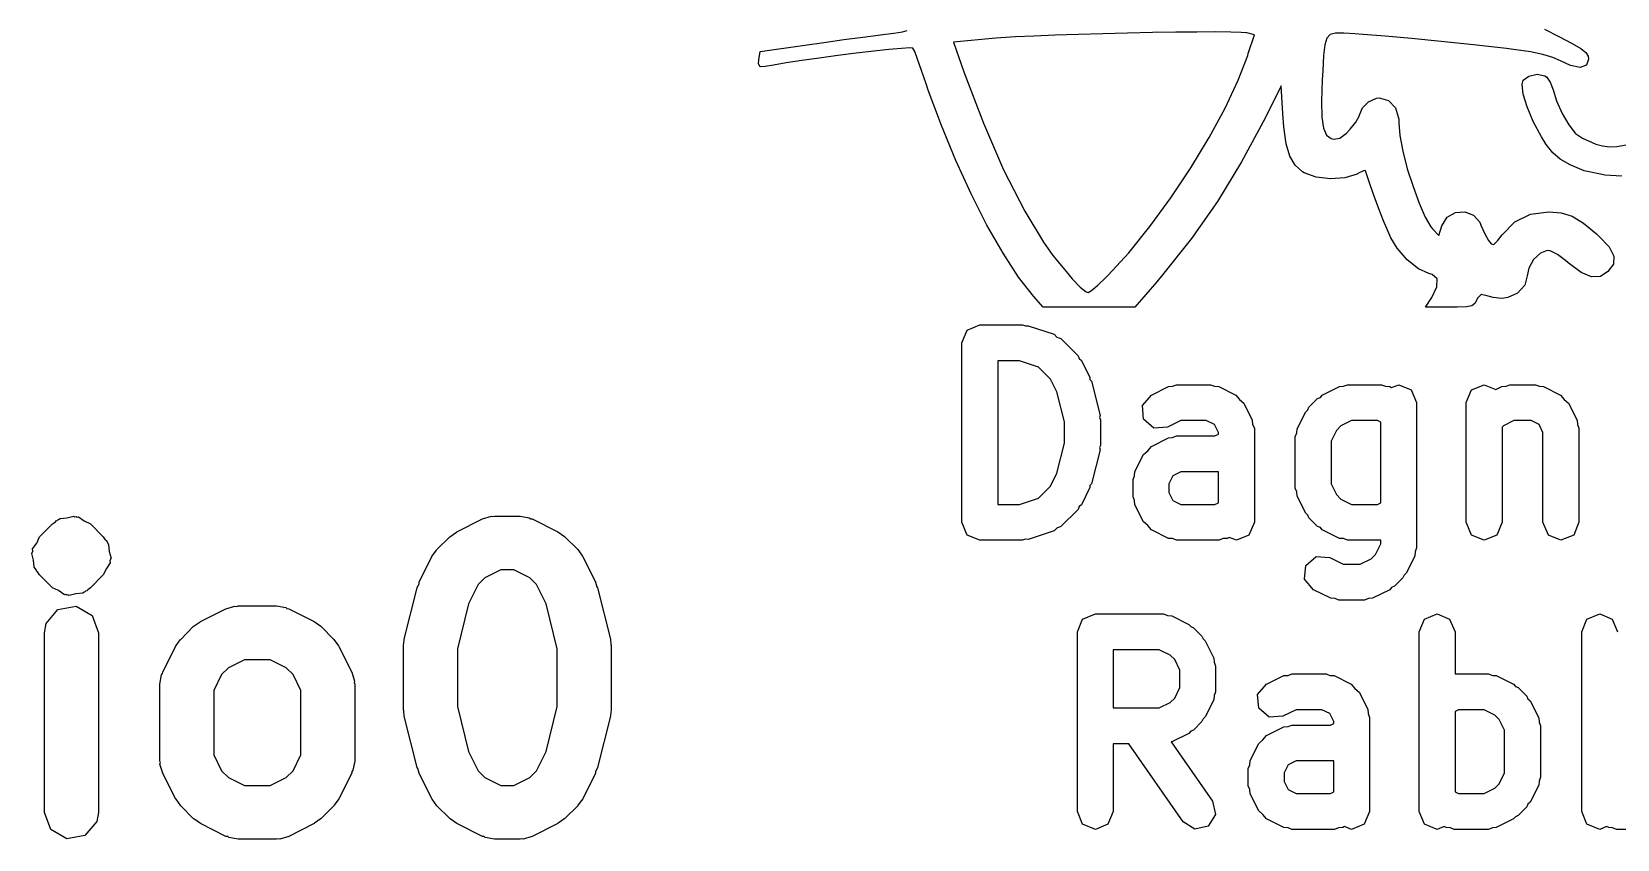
# Model space of a CAD drawing. Extents: x 93.8 to 150, y -109.9 to -90.1.
# Drawn here: x 106.783 to 111.2, y -96.564 to -94.316 of the extents above; entities that cross this region are included whole.
import ezdxf

# ---------------------------------------------------------------- set-up
doc = ezdxf.new("R2010")
doc.units = 0
doc.layers.add('BLACK', color=7, linetype='CONTINUOUS')

msp = doc.modelspace()

# ---------------------------------------------------------------- linework, layer by layer
at = {"layer": 'BLACK', "linetype": 'CONTINUOUS'}
for p, q in [((108.937, -94.3526), (108.99, -94.3451)), ((108.99, -94.3451), (108.996, -94.3443)), ((108.996, -94.3443), (109.045, -94.3376)), ((109.045, -94.3376), (109.098, -94.3307)), ((109.098, -94.3307), (109.141, -94.3253)), ((109.141, -94.3253), (109.147, -94.3246)), ((109.147, -94.3246), (109.185, -94.3199)), ((109.185, -94.3199), (109.209, -94.3161)), ((109.209, -94.3161), (109.222, -94.3122)), ((109.469, -94.3339), (109.351, -94.3443)), ((109.351, -94.3443), (109.38, -94.4269)), ((109.483, -94.3328), (109.469, -94.3339)), ((109.524, -94.3302), (109.483, -94.3328)), ((109.575, -94.3277), (109.524, -94.3302)), ((109.634, -94.3254), (109.575, -94.3277)), ((109.699, -94.3232), (109.634, -94.3254)), ((109.767, -94.3212), (109.699, -94.3232)), ((109.836, -94.3195), (109.767, -94.3212)), ((109.905, -94.3181), (109.836, -94.3195)), ((109.97, -94.3171), (109.905, -94.3181)), ((110.029, -94.3165), (109.97, -94.3171)), ((110.081, -94.3163), (110.029, -94.3165)), ((110.123, -94.3167), (110.081, -94.3163)), ((110.152, -94.3176), (110.123, -94.3167)), ((110.168, -94.3191), (110.152, -94.3176)), ((110.189, -94.3244), (110.168, -94.3191)), ((110.172, -94.3766), (110.189, -94.3244)), ((110.391, -94.3334), (110.385, -94.3521)), ((110.4, -94.3233), (110.391, -94.3334)), ((110.415, -94.3196), (110.4, -94.3233)), ((110.438, -94.3198), (110.415, -94.3196)), ((110.469, -94.3217), (110.438, -94.3198)), ((110.492, -94.3231), (110.469, -94.3217)), ((110.553, -94.3278), (110.492, -94.3231)), ((110.627, -94.3343), (110.553, -94.3278)), ((110.709, -94.3425), (110.627, -94.3343)), ((110.799, -94.3521), (110.709, -94.3425)), ((110.997, -94.3081), (111.037, -94.3291)), ((111.037, -94.3291), (111.074, -94.3484)), ((108.809, -94.3937), (108.812, -94.3705)), ((108.812, -94.3705), (108.937, -94.3526)), ((108.977, -94.389), (108.928, -94.3958)), ((109.029, -94.3821), (108.977, -94.389)), ((109.08, -94.3756), (109.029, -94.3821)), ((109.129, -94.3699), (109.08, -94.3756)), ((109.171, -94.3652), (109.129, -94.3699)), ((109.206, -94.3619), (109.171, -94.3652)), ((109.229, -94.3604), (109.206, -94.3619)), ((109.238, -94.3609), (109.229, -94.3604)), ((109.243, -94.3703), (109.238, -94.3609)), ((109.238, -94.3609), (109.238, -94.3609)), ((109.251, -94.3922), (109.243, -94.3703)), ((110.144, -94.4506), (110.171, -94.3813)), ((110.171, -94.3813), (110.172, -94.3766)), ((110.382, -94.3816), (110.38, -94.4244)), ((110.385, -94.3521), (110.382, -94.3816)), ((110.891, -94.3627), (110.799, -94.3521)), ((110.911, -94.3652), (110.891, -94.3627)), ((110.958, -94.3719), (110.911, -94.3652)), ((110.993, -94.3789), (110.958, -94.3719)), ((111.02, -94.387), (110.993, -94.3789)), ((111.042, -94.3969), (111.02, -94.387)), ((111.074, -94.3484), (111.098, -94.3626)), ((111.098, -94.3626), (111.112, -94.3736)), ((111.112, -94.3736), (111.119, -94.3833)), ((111.119, -94.3833), (111.12, -94.3918)), ((108.808, -94.405), (108.809, -94.3937)), ((108.812, -94.4137), (108.808, -94.405)), ((108.826, -94.4127), (108.812, -94.4137)), ((108.849, -94.4083), (108.826, -94.4127)), ((108.885, -94.4024), (108.849, -94.4083)), ((108.928, -94.3958), (108.885, -94.4024)), ((109.262, -94.4234), (109.251, -94.3922)), ((109.275, -94.4607), (109.262, -94.4234)), ((109.38, -94.4269), (109.434, -94.5703)), ((110.38, -94.4244), (110.378, -94.4497)), ((110.954, -94.4389), (110.977, -94.4342)), ((110.977, -94.4342), (110.998, -94.4381)), ((111.07, -94.4098), (111.042, -94.3969)), ((111.097, -94.415), (111.07, -94.4098)), ((111.114, -94.4089), (111.097, -94.415)), ((111.12, -94.3918), (111.114, -94.4089)), ((109.28, -94.4781), (109.275, -94.4607)), ((109.317, -94.5767), (109.28, -94.4781)), ((110.108, -94.528), (110.144, -94.4506)), ((110.264, -94.4666), (110.219, -94.556)), ((110.268, -94.5435), (110.264, -94.4666)), ((110.378, -94.4497), (110.376, -94.5088)), ((110.935, -94.4629), (110.938, -94.4508)), ((110.938, -94.4893), (110.935, -94.4629)), ((110.938, -94.4508), (110.954, -94.4389)), ((110.998, -94.4381), (111.003, -94.4413)), ((111.003, -94.4413), (111.013, -94.4558)), ((111.013, -94.4558), (111.021, -94.4773)), ((111.021, -94.4773), (111.031, -94.5083)), ((110.376, -94.5088), (110.377, -94.5531)), ((110.49, -94.5272), (110.507, -94.5107)), ((110.507, -94.5107), (110.529, -94.5007)), ((110.529, -94.5007), (110.537, -94.4997)), ((110.537, -94.4997), (110.563, -94.507)), ((110.563, -94.507), (110.582, -94.5275)), ((110.949, -94.5244), (110.938, -94.4893)), ((111.031, -94.5083), (111.046, -94.543)), ((110.063, -94.6104), (110.108, -94.528)), ((110.219, -94.556), (110.153, -94.6779)), ((110.271, -94.5808), (110.268, -94.5435)), ((110.377, -94.5531), (110.382, -94.5842)), ((110.456, -94.5873), (110.472, -94.5671)), ((110.472, -94.5671), (110.481, -94.5503)), ((110.481, -94.5503), (110.483, -94.5452)), ((110.483, -94.5452), (110.49, -94.5272)), ((110.582, -94.5275), (110.591, -94.559)), ((110.591, -94.559), (110.591, -94.5692)), ((110.966, -94.5651), (110.949, -94.5244)), ((110.989, -94.6083), (110.966, -94.5651)), ((111.046, -94.543), (111.065, -94.575)), ((109.357, -94.6739), (109.317, -94.5767)), ((109.434, -94.5703), (109.49, -94.7002)), ((110.012, -94.695), (110.063, -94.6104)), ((110.278, -94.6275), (110.271, -94.5808)), ((110.382, -94.5842), (110.39, -94.6038)), ((110.39, -94.6038), (110.403, -94.6133)), ((110.409, -94.6147), (110.427, -94.6121)), ((110.427, -94.6121), (110.446, -94.5981)), ((110.446, -94.5981), (110.456, -94.5873)), ((110.591, -94.5692), (110.594, -94.6044)), ((110.594, -94.6044), (110.603, -94.6484)), ((111.002, -94.6294), (110.989, -94.6083)), ((111.065, -94.575), (111.083, -94.5978)), ((111.083, -94.5978), (111.084, -94.5991)), ((111.084, -94.5991), (111.103, -94.6119)), ((111.103, -94.6119), (111.13, -94.6244)), ((110.288, -94.6622), (110.278, -94.6275)), ((110.403, -94.6133), (110.409, -94.6147)), ((110.603, -94.6484), (110.615, -94.6971)), ((111.02, -94.6531), (111.002, -94.6294)), ((111.041, -94.6703), (111.02, -94.6531)), ((111.13, -94.6244), (111.14, -94.6282)), ((111.14, -94.6282), (111.159, -94.6336)), ((111.159, -94.6336), (111.178, -94.636)), ((111.178, -94.636), (111.199, -94.6352)), ((111.199, -94.6352), (111.225, -94.6306)), ((109.4, -94.7672), (109.357, -94.6739)), ((109.49, -94.7002), (109.55, -94.8154)), ((109.956, -94.7785), (110.012, -94.695)), ((110.153, -94.6779), (110.086, -94.788)), ((110.303, -94.6873), (110.288, -94.6622)), ((110.323, -94.7056), (110.303, -94.6873)), ((110.615, -94.6971), (110.631, -94.7466)), ((111.069, -94.6865), (111.041, -94.6703)), ((111.108, -94.7029), (111.069, -94.6865)), ((110.328, -94.7084), (110.323, -94.7056)), ((110.361, -94.7203), (110.328, -94.7084)), ((110.401, -94.725), (110.361, -94.7203)), ((110.441, -94.7224), (110.401, -94.725)), ((110.475, -94.712), (110.441, -94.7224)), ((110.477, -94.7107), (110.475, -94.712)), ((110.493, -94.7033), (110.477, -94.7107)), ((110.499, -94.7016), (110.493, -94.7033)), ((110.499, -94.7028), (110.499, -94.7016)), ((110.503, -94.7171), (110.499, -94.7028)), ((110.512, -94.7421), (110.503, -94.7171)), ((110.523, -94.7739), (110.512, -94.7421)), ((111.153, -94.7122), (111.108, -94.7029)), ((111.165, -94.7146), (111.153, -94.7122)), ((111.213, -94.7181), (111.165, -94.7146)), ((109.444, -94.8541), (109.4, -94.7672)), ((109.898, -94.8582), (109.956, -94.7785)), ((110.086, -94.788), (110.014, -94.8913)), ((110.536, -94.8086), (110.523, -94.7739)), ((110.631, -94.7466), (110.648, -94.7927)), ((109.55, -94.8154), (109.602, -94.9012)), ((110.549, -94.842), (110.536, -94.8086)), ((110.648, -94.7927), (110.665, -94.8316)), ((110.665, -94.8316), (110.681, -94.8591)), ((110.711, -94.8563), (110.726, -94.8324)), ((110.726, -94.8324), (110.749, -94.8194)), ((110.749, -94.8194), (110.775, -94.8172)), ((110.775, -94.8172), (110.799, -94.826)), ((110.799, -94.826), (110.817, -94.8458)), ((110.915, -94.8448), (110.958, -94.8234)), ((110.958, -94.8234), (111.009, -94.8167)), ((111.009, -94.8167), (111.009, -94.8167)), ((111.009, -94.8167), (111.044, -94.8197)), ((111.044, -94.8197), (111.074, -94.8296)), ((111.074, -94.8296), (111.106, -94.8485)), ((109.489, -94.9322), (109.444, -94.8541)), ((109.839, -94.9308), (109.898, -94.8582)), ((110.561, -94.8703), (110.549, -94.842)), ((110.569, -94.8895), (110.561, -94.8703)), ((110.681, -94.8591), (110.685, -94.8644)), ((110.685, -94.8644), (110.703, -94.8833)), ((110.703, -94.8833), (110.711, -94.8563)), ((110.817, -94.8458), (110.82, -94.854)), ((110.82, -94.854), (110.831, -94.8784)), ((110.879, -94.8813), (110.915, -94.8448)), ((111.106, -94.8485), (111.142, -94.8784)), ((109.602, -94.9012), (109.628, -94.9384)), ((110.014, -94.8913), (109.933, -94.9927)), ((110.587, -94.9182), (110.569, -94.8895)), ((110.615, -94.9512), (110.587, -94.9182)), ((110.831, -94.8784), (110.841, -94.8967)), ((110.841, -94.8967), (110.849, -94.9066)), ((110.849, -94.9066), (110.856, -94.9077)), ((110.856, -94.9077), (110.866, -94.8983)), ((110.866, -94.8983), (110.879, -94.8813)), ((111.142, -94.8784), (111.149, -94.8847)), ((111.149, -94.8847), (111.177, -94.9147)), ((111.177, -94.9147), (111.19, -94.9401)), ((109.532, -94.999), (109.489, -94.9322)), ((109.628, -94.9384), (109.656, -94.9734)), ((109.782, -94.9934), (109.839, -94.9308)), ((110.646, -94.9759), (110.615, -94.9512)), ((110.967, -94.9502), (110.954, -94.9742)), ((110.986, -94.9319), (110.967, -94.9502)), ((111.005, -94.9247), (110.986, -94.9319)), ((111.013, -94.9261), (111.005, -94.9247)), ((111.033, -94.9362), (111.013, -94.9261)), ((111.056, -94.9526), (111.033, -94.9362)), ((111.063, -94.9592), (111.056, -94.9526)), ((111.099, -94.9858), (111.063, -94.9592)), ((111.189, -94.9625), (111.174, -94.983)), ((111.19, -94.9401), (111.189, -94.9625)), ((109.574, -95.0519), (109.532, -94.999)), ((109.656, -94.9734), (109.681, -95.0036)), ((109.681, -95.0036), (109.704, -95.0265)), ((109.753, -95.021), (109.775, -95)), ((109.775, -95), (109.782, -94.9934)), ((109.933, -94.9927), (109.917, -95.0118)), ((110.675, -94.9886), (110.646, -94.9759)), ((110.684, -94.9914), (110.675, -94.9886)), ((110.698, -95.0041), (110.684, -94.9914)), ((110.697, -95.0255), (110.698, -95.0041)), ((110.949, -94.9955), (110.942, -95.0217)), ((110.954, -94.9742), (110.949, -94.9955)), ((111.128, -94.9983), (111.099, -94.9858)), ((111.153, -94.9973), (111.128, -94.9983)), ((111.174, -94.983), (111.153, -94.9973)), ((109.601, -95.083), (109.574, -95.0519)), ((109.704, -95.0265), (109.72, -95.0394)), ((109.72, -95.0394), (109.726, -95.0413)), ((109.726, -95.0413), (109.735, -95.0358)), ((109.735, -95.0358), (109.753, -95.021)), ((109.917, -95.0118), (109.856, -95.083)), ((110.683, -95.0559), (110.697, -95.0255)), ((110.821, -95.0472), (110.811, -95.0576)), ((110.833, -95.05), (110.821, -95.0472)), ((110.834, -95.0505), (110.833, -95.05)), ((110.854, -95.0558), (110.834, -95.0505)), ((110.922, -95.0432), (110.895, -95.056)), ((110.942, -95.0217), (110.922, -95.0432)), ((109.856, -95.083), (109.601, -95.083)), ((110.666, -95.083), (110.683, -95.0559)), ((110.733, -95.083), (110.666, -95.083)), ((110.754, -95.0829), (110.733, -95.083)), ((110.78, -95.0819), (110.754, -95.0829)), ((110.795, -95.0788), (110.78, -95.0819)), ((110.803, -95.0727), (110.795, -95.0788)), ((110.809, -95.0625), (110.803, -95.0727)), ((110.811, -95.0576), (110.809, -95.0625)), ((110.878, -95.058), (110.854, -95.0558)), ((110.895, -95.056), (110.878, -95.058)), ((109.389, -95.1463), (109.424, -95.1317)), ((109.424, -95.1317), (109.543, -95.1317)), ((109.543, -95.1317), (109.551, -95.1348)), ((109.551, -95.1348), (109.559, -95.1343)), ((109.559, -95.1343), (109.631, -95.1581)), ((109.374, -95.1817), (109.389, -95.1463)), ((109.374, -95.6817), (109.374, -95.1817)), ((109.631, -95.1581), (109.639, -95.1657)), ((109.639, -95.1657), (109.65, -95.1701)), ((109.65, -95.1701), (109.698, -95.2178)), ((109.698, -95.2178), (109.701, -95.2254)), ((109.701, -95.2254), (109.707, -95.2308)), ((109.474, -95.2317), (109.474, -95.6317)), ((109.535, -95.2317), (109.474, -95.2317)), ((109.588, -95.2492), (109.535, -95.2317)), ((109.621, -95.2827), (109.588, -95.2492)), ((109.707, -95.2308), (109.731, -95.2784)), ((109.639, -95.3182), (109.621, -95.2827)), ((109.66, -95.4021), (109.639, -95.3182)), ((109.731, -95.2784), (109.731, -95.284)), ((109.731, -95.284), (109.735, -95.2886)), ((109.735, -95.2886), (109.759, -95.3838)), ((109.902, -95.3274), (109.95, -95.3036)), ((109.95, -95.3036), (109.961, -95.3028)), ((109.961, -95.3028), (109.972, -95.2984)), ((109.972, -95.2984), (110.067, -95.2984)), ((110.067, -95.2984), (110.078, -95.3028)), ((110.078, -95.3028), (110.09, -95.3036)), ((110.09, -95.3036), (110.137, -95.3274)), ((110.378, -95.3274), (110.426, -95.3036)), ((110.426, -95.3036), (110.437, -95.3028)), ((110.437, -95.3028), (110.448, -95.2984)), ((110.448, -95.2984), (110.543, -95.2984)), ((110.543, -95.2984), (110.554, -95.3028)), ((110.554, -95.3028), (110.566, -95.3036)), ((110.566, -95.3036), (110.571, -95.3065)), ((110.571, -95.3065), (110.591, -95.2984)), ((110.591, -95.2984), (110.626, -95.313)), ((110.626, -95.313), (110.641, -95.3484)), ((110.779, -95.3484), (110.794, -95.313)), ((110.794, -95.313), (110.829, -95.2984)), ((110.829, -95.2984), (110.862, -95.3119)), ((110.862, -95.3119), (110.878, -95.3036)), ((110.878, -95.3036), (110.89, -95.3028)), ((110.89, -95.3028), (110.901, -95.2984)), ((110.901, -95.2984), (110.972, -95.2984)), ((110.972, -95.2984), (110.983, -95.3028)), ((110.983, -95.3028), (110.994, -95.3036)), ((110.994, -95.3036), (111.042, -95.3274)), ((109.877, -95.3564), (109.902, -95.3274)), ((109.88, -95.3945), (109.877, -95.3564)), ((110.137, -95.3274), (110.148, -95.3394)), ((110.148, -95.3394), (110.16, -95.3498)), ((110.16, -95.3498), (110.183, -95.3974)), ((110.338, -95.3682), (110.341, -95.3606)), ((110.341, -95.3606), (110.365, -95.3368)), ((110.365, -95.3368), (110.373, -95.3337)), ((110.373, -95.3337), (110.378, -95.3274)), ((110.641, -95.3484), (110.641, -95.7531)), ((110.779, -95.6817), (110.779, -95.3484)), ((111.042, -95.3274), (111.052, -95.3394)), ((111.052, -95.3394), (111.064, -95.3498)), ((111.064, -95.3498), (111.088, -95.3974)), ((109.66, -95.4612), (109.66, -95.4021)), ((109.759, -95.3838), (109.758, -95.3901)), ((109.758, -95.3901), (109.76, -95.396)), ((109.76, -95.396), (109.76, -95.4674)), ((109.909, -95.4196), (109.88, -95.3945)), ((109.984, -95.3984), (109.947, -95.4169)), ((110.055, -95.3984), (109.984, -95.3984)), ((110.078, -95.4094), (110.055, -95.3984)), ((110.183, -95.3974), (110.184, -95.409)), ((110.308, -95.4212), (110.332, -95.3736)), ((110.332, -95.3736), (110.338, -95.3682)), ((110.46, -95.3984), (110.43, -95.4133)), ((110.532, -95.3984), (110.46, -95.3984)), ((110.541, -95.4031), (110.532, -95.3984)), ((110.541, -95.627), (110.541, -95.4031)), ((110.912, -95.3984), (110.883, -95.4133)), ((110.96, -95.3984), (110.912, -95.3984)), ((110.982, -95.4094), (110.96, -95.3984)), ((111.088, -95.3974), (111.089, -95.409)), ((109.902, -95.4703), (109.95, -95.4465)), ((109.947, -95.4169), (109.909, -95.4196)), ((109.95, -95.4465), (109.961, -95.4457)), ((109.961, -95.4457), (109.972, -95.4412)), ((109.972, -95.4412), (110.079, -95.4412)), ((110.089, -95.4316), (110.078, -95.4094)), ((110.079, -95.4412), (110.089, -95.4365)), ((110.089, -95.4365), (110.089, -95.4316)), ((110.184, -95.409), (110.189, -95.4198)), ((110.189, -95.4198), (110.189, -95.6817)), ((110.303, -95.4436), (110.307, -95.4328)), ((110.303, -95.5865), (110.303, -95.4436)), ((110.307, -95.4328), (110.308, -95.4212)), ((110.418, -95.4256), (110.403, -95.4554)), ((110.43, -95.4133), (110.418, -95.4256)), ((110.883, -95.4133), (110.879, -95.4167)), ((110.879, -95.4167), (110.879, -95.6817)), ((110.993, -95.4316), (110.982, -95.4094)), ((110.993, -95.6817), (110.993, -95.4316)), ((111.089, -95.409), (111.093, -95.4198)), ((111.093, -95.4198), (111.093, -95.6817)), ((109.639, -95.5452), (109.66, -95.4612)), ((109.759, -95.4795), (109.735, -95.5748)), ((109.76, -95.4674), (109.758, -95.4733)), ((109.758, -95.4733), (109.759, -95.4795)), ((109.856, -95.5403), (109.88, -95.4927)), ((109.88, -95.4927), (109.892, -95.4823)), ((109.892, -95.4823), (109.902, -95.4703)), ((110.403, -95.4554), (110.403, -95.5746)), ((109.588, -95.6142), (109.621, -95.5806)), ((109.621, -95.5806), (109.639, -95.5452)), ((109.735, -95.5748), (109.731, -95.5793)), ((109.731, -95.5793), (109.731, -95.585)), ((109.851, -95.5626), (109.855, -95.5519)), ((109.851, -95.6103), (109.851, -95.5626)), ((109.855, -95.5519), (109.856, -95.5403)), ((109.962, -95.5523), (109.951, -95.5744)), ((109.951, -95.5744), (109.951, -95.5985)), ((109.984, -95.5412), (109.962, -95.5523)), ((110.089, -95.5412), (109.984, -95.5412)), ((110.089, -95.627), (110.089, -95.5412)), ((110.403, -95.5746), (110.418, -95.6045)), ((109.535, -95.6317), (109.588, -95.6142)), ((109.731, -95.585), (109.707, -95.6326)), ((109.855, -95.621), (109.851, -95.6103)), ((109.856, -95.6326), (109.855, -95.621)), ((109.951, -95.5985), (109.962, -95.6206)), ((109.962, -95.6206), (109.984, -95.6317)), ((110.079, -95.6317), (110.089, -95.627)), ((110.307, -95.5972), (110.303, -95.5865)), ((110.308, -95.6088), (110.307, -95.5972)), ((110.332, -95.6564), (110.308, -95.6088)), ((110.418, -95.6045), (110.43, -95.6168)), ((110.43, -95.6168), (110.46, -95.6317)), ((110.532, -95.6317), (110.541, -95.627)), ((106.858, -95.674), (106.862, -95.6713)), ((106.862, -95.6713), (106.881, -95.6696)), ((106.881, -95.6696), (106.9, -95.6646)), ((106.9, -95.6646), (106.903, -95.666)), ((106.903, -95.666), (106.907, -95.6654)), ((106.907, -95.6654), (106.91, -95.6671)), ((106.91, -95.6671), (106.913, -95.6668)), ((106.913, -95.6668), (106.929, -95.678)), ((107.967, -95.7079), (108.039, -95.6722)), ((108.039, -95.6722), (108.064, -95.6648)), ((108.064, -95.6648), (108.068, -95.6658)), ((108.068, -95.6658), (108.072, -95.6643)), ((108.072, -95.6643), (108.144, -95.6643)), ((108.144, -95.6643), (108.169, -95.6688)), ((108.169, -95.6688), (108.173, -95.6717)), ((108.173, -95.6717), (108.177, -95.6722)), ((108.177, -95.6722), (108.249, -95.7079)), ((109.474, -95.6317), (109.535, -95.6317)), ((109.698, -95.6456), (109.65, -95.6932)), ((109.701, -95.638), (109.698, -95.6456)), ((109.707, -95.6326), (109.701, -95.638)), ((109.88, -95.6802), (109.856, -95.6326)), ((109.984, -95.6317), (110.079, -95.6317)), ((110.338, -95.6618), (110.332, -95.6564)), ((110.341, -95.6694), (110.338, -95.6618)), ((110.365, -95.6932), (110.341, -95.6694)), ((110.46, -95.6317), (110.532, -95.6317)), ((106.805, -95.722), (106.841, -95.6863)), ((106.841, -95.6863), (106.849, -95.6806)), ((106.849, -95.6806), (106.851, -95.6778)), ((106.851, -95.6778), (106.854, -95.677)), ((106.854, -95.6769), (106.856, -95.6743)), ((106.854, -95.677), (106.854, -95.6769)), ((106.856, -95.6743), (106.858, -95.674)), ((106.929, -95.678), (106.947, -95.6863)), ((106.947, -95.6863), (106.982, -95.722)), ((107.948, -95.722), (107.966, -95.7091)), ((107.966, -95.7091), (107.967, -95.7079)), ((108.249, -95.7079), (108.267, -95.7213)), ((109.389, -95.717), (109.374, -95.6817)), ((109.631, -95.7053), (109.559, -95.7291)), ((109.639, -95.6977), (109.631, -95.7053)), ((109.65, -95.6932), (109.639, -95.6977)), ((109.892, -95.6906), (109.88, -95.6802)), ((109.902, -95.7026), (109.892, -95.6906)), ((109.95, -95.7264), (109.902, -95.7026)), ((110.189, -95.6817), (110.174, -95.717)), ((110.373, -95.6964), (110.365, -95.6932)), ((110.378, -95.7026), (110.373, -95.6964)), ((110.426, -95.7264), (110.378, -95.7026)), ((110.794, -95.717), (110.779, -95.6817)), ((110.879, -95.6817), (110.864, -95.717)), ((111.008, -95.717), (110.993, -95.6817)), ((111.093, -95.6817), (111.079, -95.717)), ((106.785, -95.7556), (106.797, -95.7396)), ((106.786, -95.7623), (106.785, -95.7556)), ((106.797, -95.7396), (106.805, -95.722)), ((106.982, -95.722), (106.988, -95.7301)), ((106.988, -95.7301), (106.991, -95.732)), ((106.991, -95.732), (106.992, -95.7352)), ((106.992, -95.7352), (106.997, -95.7433)), ((106.997, -95.7433), (106.999, -95.7627)), ((107.898, -95.7772), (107.911, -95.7592)), ((107.911, -95.7592), (107.912, -95.7577)), ((107.912, -95.7577), (107.948, -95.722)), ((108.267, -95.7213), (108.268, -95.722)), ((108.268, -95.722), (108.304, -95.7577)), ((108.304, -95.7577), (108.317, -95.776)), ((109.424, -95.7317), (109.389, -95.717)), ((109.543, -95.7317), (109.424, -95.7317)), ((109.551, -95.7285), (109.543, -95.7317)), ((109.559, -95.7291), (109.551, -95.7285)), ((109.961, -95.7272), (109.95, -95.7264)), ((109.972, -95.7317), (109.961, -95.7272)), ((110.091, -95.7317), (109.972, -95.7317)), ((110.102, -95.7272), (110.091, -95.7317)), ((110.113, -95.7264), (110.102, -95.7272)), ((110.119, -95.7236), (110.113, -95.7264)), ((110.139, -95.7317), (110.119, -95.7236)), ((110.174, -95.717), (110.139, -95.7317)), ((110.437, -95.7272), (110.426, -95.7264)), ((110.448, -95.7317), (110.437, -95.7272)), ((110.541, -95.7317), (110.448, -95.7317)), ((110.526, -95.7711), (110.541, -95.7413)), ((110.541, -95.7413), (110.541, -95.7317)), ((110.641, -95.7531), (110.637, -95.7639)), ((110.829, -95.7317), (110.794, -95.717)), ((110.864, -95.717), (110.829, -95.7317)), ((111.043, -95.7317), (111.008, -95.717)), ((111.079, -95.717), (111.043, -95.7317)), ((106.783, -95.7685), (106.786, -95.7623)), ((106.788, -95.7873), (106.783, -95.7685)), ((106.79, -95.8067), (106.788, -95.7873)), ((107.002, -95.7944), (106.991, -95.8104)), ((106.999, -95.7627), (107.004, -95.7815)), ((107.004, -95.7815), (107.001, -95.7877)), ((107.001, -95.7877), (107.002, -95.7944)), ((107.862, -95.8486), (107.898, -95.7772)), ((108.317, -95.776), (108.318, -95.7772)), ((108.318, -95.7772), (108.354, -95.8486)), ((110.329, -95.8404), (110.332, -95.8022)), ((110.332, -95.8022), (110.361, -95.7771)), ((110.361, -95.7771), (110.399, -95.7798)), ((110.399, -95.7798), (110.436, -95.7984)), ((110.436, -95.7984), (110.484, -95.7984)), ((110.484, -95.7984), (110.514, -95.7835)), ((110.514, -95.7835), (110.526, -95.7711)), ((110.636, -95.7755), (110.612, -95.8231)), ((110.637, -95.7639), (110.636, -95.7755)), ((106.796, -95.8148), (106.79, -95.8067)), ((106.796, -95.818), (106.796, -95.8148)), ((106.799, -95.8199), (106.796, -95.818)), ((106.805, -95.828), (106.799, -95.8199)), ((106.841, -95.8637), (106.805, -95.828)), ((106.982, -95.828), (106.947, -95.8637)), ((106.991, -95.8104), (106.982, -95.828)), ((107.862, -95.8521), (107.862, -95.8486)), ((108.045, -95.8366), (108.027, -95.8551)), ((108.09, -95.8143), (108.045, -95.8366)), ((108.126, -95.8143), (108.09, -95.8143)), ((108.171, -95.8366), (108.126, -95.8143)), ((108.189, -95.8551), (108.171, -95.8366)), ((108.354, -95.8486), (108.357, -95.861)), ((110.354, -95.8693), (110.329, -95.8404)), ((110.603, -95.8361), (110.579, -95.8599)), ((110.606, -95.8285), (110.603, -95.8361)), ((110.612, -95.8231), (110.606, -95.8285)), ((106.858, -95.872), (106.841, -95.8637)), ((106.874, -95.8832), (106.858, -95.872)), ((106.878, -95.8829), (106.874, -95.8832)), ((106.881, -95.8846), (106.878, -95.8829)), ((106.884, -95.884), (106.881, -95.8846)), ((106.887, -95.8854), (106.884, -95.884)), ((106.906, -95.8804), (106.887, -95.8854)), ((106.925, -95.8787), (106.906, -95.8804)), ((106.929, -95.876), (106.925, -95.8787)), ((106.931, -95.8757), (106.929, -95.876)), ((106.933, -95.8731), (106.931, -95.8757)), ((106.937, -95.8722), (106.933, -95.873)), ((106.933, -95.873), (106.933, -95.8731)), ((106.939, -95.8694), (106.937, -95.8722)), ((106.947, -95.8637), (106.939, -95.8694)), ((107.821, -96.0068), (107.857, -95.864)), ((107.857, -95.864), (107.862, -95.8521)), ((108.027, -95.8551), (108, -95.9083)), ((108.216, -95.9083), (108.189, -95.8551)), ((108.357, -95.861), (108.359, -95.864)), ((108.359, -95.864), (108.395, -96.0068)), ((110.402, -95.8931), (110.354, -95.8693)), ((110.566, -95.8693), (110.518, -95.8931)), ((110.571, -95.8631), (110.566, -95.8693)), ((110.579, -95.8599), (110.571, -95.8631)), ((106.823, -95.9636), (106.856, -95.9243)), ((106.856, -95.9243), (106.907, -95.9154)), ((106.907, -95.9154), (106.951, -95.9411)), ((107.253, -95.9579), (107.324, -95.9222)), ((107.324, -95.9222), (107.349, -95.9148)), ((107.349, -95.9148), (107.354, -95.9158)), ((107.354, -95.9158), (107.358, -95.9143)), ((107.358, -95.9143), (107.465, -95.9143)), ((107.465, -95.9143), (107.491, -95.9188)), ((107.491, -95.9188), (107.494, -95.9217)), ((107.494, -95.9217), (107.499, -95.9222)), ((107.499, -95.9222), (107.57, -95.9579)), ((108, -95.9083), (107.969, -96.0342)), ((108.247, -96.0342), (108.216, -95.9083)), ((109.71, -95.9513), (109.746, -95.9367)), ((109.746, -95.9367), (109.936, -95.9367)), ((109.936, -95.9367), (109.947, -95.9411)), ((110.414, -95.8939), (110.402, -95.8931)), ((110.424, -95.8984), (110.414, -95.8939)), ((110.496, -95.8984), (110.424, -95.8984)), ((110.507, -95.8939), (110.496, -95.8984)), ((110.518, -95.8931), (110.507, -95.8939)), ((110.663, -95.9513), (110.698, -95.9367)), ((110.698, -95.9367), (110.733, -95.9513)), ((111.115, -95.9513), (111.151, -95.9367)), ((111.151, -95.9367), (111.186, -95.9513)), ((106.819, -95.9893), (106.823, -95.9636)), ((106.951, -95.9411), (106.969, -95.9893)), ((107.198, -96.0077), (107.233, -95.972)), ((107.233, -95.972), (107.252, -95.9591)), ((107.252, -95.9591), (107.253, -95.9579)), ((107.57, -95.9579), (107.588, -95.9713)), ((107.588, -95.9713), (107.589, -95.972)), ((107.589, -95.972), (107.625, -96.0077)), ((109.696, -95.9867), (109.71, -95.9513)), ((109.947, -95.9411), (109.959, -95.942)), ((109.959, -95.942), (110.006, -95.9658)), ((110.006, -95.9658), (110.012, -95.972)), ((110.012, -95.972), (110.019, -95.9751)), ((110.019, -95.9751), (110.043, -95.999)), ((110.648, -95.9867), (110.663, -95.9513)), ((110.733, -95.9513), (110.748, -95.9867)), ((111.101, -95.9867), (111.115, -95.9513)), ((111.186, -95.9513), (111.201, -95.9867)), ((106.819, -96.4893), (106.819, -95.9893)), ((106.969, -95.9893), (106.969, -96.4893)), ((107.184, -96.0272), (107.197, -96.0092)), ((107.197, -96.0092), (107.198, -96.0077)), ((107.625, -96.0077), (107.638, -96.026)), ((107.819, -96.025), (107.821, -96.0103)), ((107.819, -96.2036), (107.819, -96.025)), ((107.821, -96.0103), (107.821, -96.0068)), ((108.395, -96.0068), (108.396, -96.0217)), ((108.396, -96.0217), (108.397, -96.025)), ((108.397, -96.025), (108.397, -96.2036)), ((109.696, -96.4867), (109.696, -95.9867)), ((110.043, -95.999), (110.046, -96.0066)), ((110.046, -96.0066), (110.052, -96.0119)), ((110.052, -96.0119), (110.076, -96.0596)), ((110.648, -96.4867), (110.648, -95.9867)), ((110.748, -95.9867), (110.748, -96.1034)), ((111.101, -96.4867), (111.101, -95.9867)), ((107.148, -96.0986), (107.184, -96.0272)), ((107.376, -96.0643), (107.331, -96.0866)), ((107.447, -96.0643), (107.376, -96.0643)), ((107.492, -96.0866), (107.447, -96.0643)), ((107.638, -96.026), (107.639, -96.0272)), ((107.639, -96.0272), (107.675, -96.0986)), ((107.969, -96.0342), (107.969, -96.1943)), ((108.247, -96.1943), (108.247, -96.0342)), ((109.796, -96.0367), (109.796, -96.1986)), ((109.924, -96.0367), (109.796, -96.0367)), ((109.954, -96.0516), (109.924, -96.0367)), ((109.967, -96.0639), (109.954, -96.0516)), ((109.981, -96.0937), (109.967, -96.0639)), ((110.076, -96.0596), (110.077, -96.0712)), ((107.14, -96.1321), (107.145, -96.1065)), ((107.145, -96.1065), (107.147, -96.1031)), ((107.147, -96.1031), (107.148, -96.0986)), ((107.312, -96.1051), (107.29, -96.1498)), ((107.331, -96.0866), (107.312, -96.1051)), ((107.511, -96.1051), (107.492, -96.0866)), ((107.533, -96.1498), (107.511, -96.1051)), ((107.675, -96.0986), (107.682, -96.1236)), ((109.981, -96.1416), (109.981, -96.0937)), ((110.077, -96.0712), (110.081, -96.0819)), ((110.081, -96.0819), (110.081, -96.1534)), ((110.223, -96.1324), (110.271, -96.1086)), ((110.271, -96.1086), (110.283, -96.1078)), ((110.283, -96.1078), (110.293, -96.1034)), ((110.293, -96.1034), (110.389, -96.1034)), ((110.389, -96.1034), (110.399, -96.1078)), ((110.399, -96.1078), (110.411, -96.1086)), ((110.411, -96.1086), (110.459, -96.1324)), ((110.748, -96.1034), (110.841, -96.1034)), ((110.841, -96.1034), (110.852, -96.1078)), ((110.852, -96.1078), (110.863, -96.1086)), ((110.863, -96.1086), (110.911, -96.1324)), ((107.14, -96.3464), (107.14, -96.1321)), ((107.29, -96.1498), (107.29, -96.3287)), ((107.533, -96.3287), (107.533, -96.1498)), ((107.682, -96.1236), (107.681, -96.1279)), ((107.681, -96.1279), (107.683, -96.1321)), ((107.683, -96.1321), (107.683, -96.3464)), ((109.967, -96.1714), (109.981, -96.1416)), ((110.081, -96.1534), (110.077, -96.1641)), ((110.198, -96.1614), (110.223, -96.1324)), ((110.459, -96.1324), (110.469, -96.1444)), ((110.469, -96.1444), (110.481, -96.1548)), ((110.481, -96.1548), (110.505, -96.2024)), ((110.911, -96.1324), (110.916, -96.1387)), ((110.916, -96.1387), (110.924, -96.1418)), ((110.924, -96.1418), (110.948, -96.1656)), ((107.969, -96.1943), (108, -96.3203)), ((108.216, -96.3203), (108.247, -96.1943)), ((109.796, -96.1986), (109.924, -96.1986)), ((109.924, -96.1986), (109.954, -96.1837)), ((109.954, -96.1837), (109.967, -96.1714)), ((110.076, -96.1757), (110.052, -96.2233)), ((110.077, -96.1641), (110.076, -96.1757)), ((110.201, -96.1995), (110.198, -96.1614)), ((110.23, -96.2246), (110.201, -96.1995)), ((110.948, -96.1656), (110.951, -96.1732)), ((110.951, -96.1732), (110.957, -96.1786)), ((110.957, -96.1786), (110.981, -96.2262)), ((107.82, -96.2068), (107.819, -96.2036)), ((107.821, -96.2218), (107.82, -96.2068)), ((107.857, -96.3646), (107.821, -96.2218)), ((108.395, -96.2218), (108.359, -96.3646)), ((108.397, -96.2036), (108.395, -96.2183)), ((108.395, -96.2183), (108.395, -96.2218)), ((110.043, -96.2363), (110.019, -96.2601)), ((110.046, -96.2287), (110.043, -96.2363)), ((110.052, -96.2233), (110.046, -96.2287)), ((110.268, -96.2219), (110.23, -96.2246)), ((110.305, -96.2034), (110.268, -96.2219)), ((110.283, -96.2507), (110.293, -96.2462)), ((110.293, -96.2462), (110.401, -96.2462)), ((110.377, -96.2034), (110.305, -96.2034)), ((110.399, -96.2144), (110.377, -96.2034)), ((110.41, -96.2366), (110.399, -96.2144)), ((110.401, -96.2462), (110.41, -96.2415)), ((110.41, -96.2415), (110.41, -96.2366)), ((110.505, -96.2024), (110.506, -96.214)), ((110.506, -96.214), (110.51, -96.2248)), ((110.51, -96.2248), (110.51, -96.4867)), ((110.758, -96.2034), (110.748, -96.2081)), ((110.748, -96.2081), (110.748, -96.432)), ((110.829, -96.2034), (110.758, -96.2034)), ((110.859, -96.2183), (110.829, -96.2034)), ((110.871, -96.2306), (110.859, -96.2183)), ((110.886, -96.2604), (110.871, -96.2306)), ((110.981, -96.2262), (110.982, -96.2378)), ((110.982, -96.2378), (110.986, -96.2486)), ((110.006, -96.2695), (109.959, -96.2933)), ((110.012, -96.2633), (110.006, -96.2695)), ((110.019, -96.2601), (110.012, -96.2633)), ((110.201, -96.2977), (110.213, -96.2873)), ((110.213, -96.2873), (110.223, -96.2753)), ((110.223, -96.2753), (110.271, -96.2515)), ((110.271, -96.2515), (110.283, -96.2507)), ((110.886, -96.3796), (110.886, -96.2604)), ((110.986, -96.2486), (110.986, -96.3915)), ((107.29, -96.3287), (107.312, -96.3734)), ((107.511, -96.3734), (107.533, -96.3287)), ((108, -96.3203), (108.027, -96.3734)), ((108.189, -96.3734), (108.216, -96.3203)), ((109.839, -96.2986), (109.796, -96.2986)), ((109.796, -96.2986), (109.796, -96.4867)), ((109.991, -96.5154), (109.839, -96.2986)), ((109.959, -96.2933), (109.957, -96.2934)), ((109.957, -96.2934), (110.072, -96.458)), ((110.177, -96.3453), (110.201, -96.2977)), ((107.142, -96.3506), (107.14, -96.3464)), ((107.14, -96.355), (107.142, -96.3506)), ((107.148, -96.38), (107.14, -96.355)), ((107.312, -96.3734), (107.331, -96.3919)), ((107.492, -96.3919), (107.511, -96.3734)), ((107.678, -96.3721), (107.675, -96.3755)), ((107.675, -96.3755), (107.675, -96.38)), ((107.683, -96.3464), (107.678, -96.3721)), ((107.859, -96.3676), (107.857, -96.3646)), ((107.862, -96.38), (107.859, -96.3676)), ((108.027, -96.3734), (108.045, -96.3919)), ((108.171, -96.3919), (108.189, -96.3734)), ((108.359, -96.3646), (108.354, -96.3764)), ((108.354, -96.3764), (108.354, -96.38)), ((110.172, -96.3676), (110.176, -96.3569)), ((110.172, -96.4153), (110.172, -96.3676)), ((110.176, -96.3569), (110.177, -96.3453)), ((110.283, -96.3573), (110.272, -96.3794)), ((110.305, -96.3462), (110.283, -96.3573)), ((110.41, -96.3462), (110.305, -96.3462)), ((110.41, -96.432), (110.41, -96.3462)), ((107.184, -96.4514), (107.148, -96.38)), ((107.331, -96.3919), (107.376, -96.4143)), ((107.376, -96.4143), (107.447, -96.4143)), ((107.447, -96.4143), (107.492, -96.3919)), ((107.675, -96.38), (107.639, -96.4514)), ((107.898, -96.4514), (107.862, -96.38)), ((108.045, -96.3919), (108.09, -96.4143)), ((108.09, -96.4143), (108.126, -96.4143)), ((108.126, -96.4143), (108.171, -96.3919)), ((108.354, -96.38), (108.318, -96.4514)), ((110.176, -96.426), (110.172, -96.4153)), ((110.272, -96.3794), (110.272, -96.4035)), ((110.272, -96.4035), (110.283, -96.4256)), ((110.829, -96.4367), (110.859, -96.4218)), ((110.859, -96.4218), (110.871, -96.4095)), ((110.871, -96.4095), (110.886, -96.3796)), ((110.981, -96.4138), (110.957, -96.4614)), ((110.982, -96.4022), (110.981, -96.4138)), ((110.986, -96.3915), (110.982, -96.4022)), ((107.185, -96.4525), (107.184, -96.4514)), ((107.198, -96.4709), (107.185, -96.4525)), ((107.639, -96.4514), (107.626, -96.4694)), ((107.899, -96.4525), (107.898, -96.4514)), ((107.912, -96.4709), (107.899, -96.4525)), ((108.318, -96.4514), (108.304, -96.4694)), ((110.072, -96.458), (110.081, -96.4954)), ((110.177, -96.4376), (110.176, -96.426)), ((110.201, -96.4852), (110.177, -96.4376)), ((110.283, -96.4256), (110.305, -96.4367)), ((110.305, -96.4367), (110.401, -96.4367)), ((110.401, -96.4367), (110.41, -96.432)), ((110.748, -96.432), (110.758, -96.4367)), ((110.758, -96.4367), (110.829, -96.4367)), ((110.951, -96.4668), (110.948, -96.4744)), ((110.957, -96.4614), (110.951, -96.4668)), ((106.836, -96.5375), (106.819, -96.4893)), ((106.969, -96.4893), (106.964, -96.5149)), ((107.233, -96.5066), (107.198, -96.4709)), ((107.235, -96.5073), (107.233, -96.5066)), ((107.253, -96.5207), (107.235, -96.5073)), ((107.589, -96.5066), (107.571, -96.5195)), ((107.625, -96.4709), (107.589, -96.5066)), ((107.626, -96.4694), (107.625, -96.4709)), ((107.948, -96.5066), (107.912, -96.4709)), ((107.949, -96.5073), (107.948, -96.5066)), ((107.967, -96.5207), (107.949, -96.5073)), ((108.268, -96.5066), (108.25, -96.5195)), ((108.304, -96.4709), (108.268, -96.5066)), ((108.304, -96.4694), (108.304, -96.4709)), ((109.71, -96.522), (109.696, -96.4867)), ((109.796, -96.4867), (109.781, -96.522)), ((110.081, -96.4954), (110.06, -96.5277)), ((110.213, -96.4956), (110.201, -96.4852)), ((110.223, -96.5076), (110.213, -96.4956)), ((110.271, -96.5314), (110.223, -96.5076)), ((110.51, -96.4867), (110.495, -96.522)), ((110.663, -96.522), (110.648, -96.4867)), ((110.911, -96.5076), (110.863, -96.5314)), ((110.916, -96.5014), (110.911, -96.5076)), ((110.924, -96.4982), (110.916, -96.5014)), ((110.948, -96.4744), (110.924, -96.4982)), ((111.115, -96.522), (111.101, -96.4867)), ((106.881, -96.5631), (106.836, -96.5375)), ((106.931, -96.5542), (106.881, -96.5631)), ((106.964, -96.5149), (106.931, -96.5542)), ((107.324, -96.5564), (107.253, -96.5207)), ((107.57, -96.5207), (107.499, -96.5564)), ((107.571, -96.5195), (107.57, -96.5207)), ((108.039, -96.5564), (107.967, -96.5207)), ((108.249, -96.5207), (108.177, -96.5564)), ((108.25, -96.5195), (108.249, -96.5207)), ((109.746, -96.5367), (109.71, -96.522)), ((109.781, -96.522), (109.746, -96.5367)), ((110.023, -96.5359), (109.991, -96.5154)), ((110.06, -96.5277), (110.023, -96.5359)), ((110.283, -96.5322), (110.271, -96.5314)), ((110.293, -96.5367), (110.283, -96.5322)), ((110.412, -96.5367), (110.293, -96.5367)), ((110.423, -96.5322), (110.412, -96.5367)), ((110.435, -96.5314), (110.423, -96.5322)), ((110.44, -96.5286), (110.435, -96.5314)), ((110.46, -96.5367), (110.44, -96.5286)), ((110.495, -96.522), (110.46, -96.5367)), ((110.698, -96.5367), (110.663, -96.522)), ((110.718, -96.5286), (110.698, -96.5367)), ((110.723, -96.5314), (110.718, -96.5286)), ((110.735, -96.5322), (110.723, -96.5314)), ((110.746, -96.5367), (110.735, -96.5322)), ((110.841, -96.5367), (110.746, -96.5367)), ((110.852, -96.5322), (110.841, -96.5367)), ((110.863, -96.5314), (110.852, -96.5322)), ((111.151, -96.5367), (111.115, -96.522)), ((111.17, -96.5286), (111.151, -96.5367)), ((111.176, -96.5314), (111.17, -96.5286)), ((111.187, -96.5322), (111.176, -96.5314)), ((111.198, -96.5367), (111.187, -96.5322)), ((111.293, -96.5367), (111.198, -96.5367)), ((107.329, -96.5569), (107.324, -96.5564)), ((107.332, -96.5598), (107.329, -96.5569)), ((107.358, -96.5643), (107.332, -96.5598)), ((107.465, -96.5643), (107.358, -96.5643)), ((107.469, -96.5628), (107.465, -96.5643)), ((107.474, -96.5638), (107.469, -96.5628)), ((107.499, -96.5564), (107.474, -96.5638)), ((108.043, -96.5569), (108.039, -96.5564)), ((108.046, -96.5598), (108.043, -96.5569)), ((108.072, -96.5643), (108.046, -96.5598)), ((108.144, -96.5643), (108.072, -96.5643)), ((108.148, -96.5628), (108.144, -96.5643)), ((108.152, -96.5638), (108.148, -96.5628)), ((108.177, -96.5564), (108.152, -96.5638))]:
    msp.add_line(p, q, dxfattribs=at)

doc.saveas('drawing.dxf')
